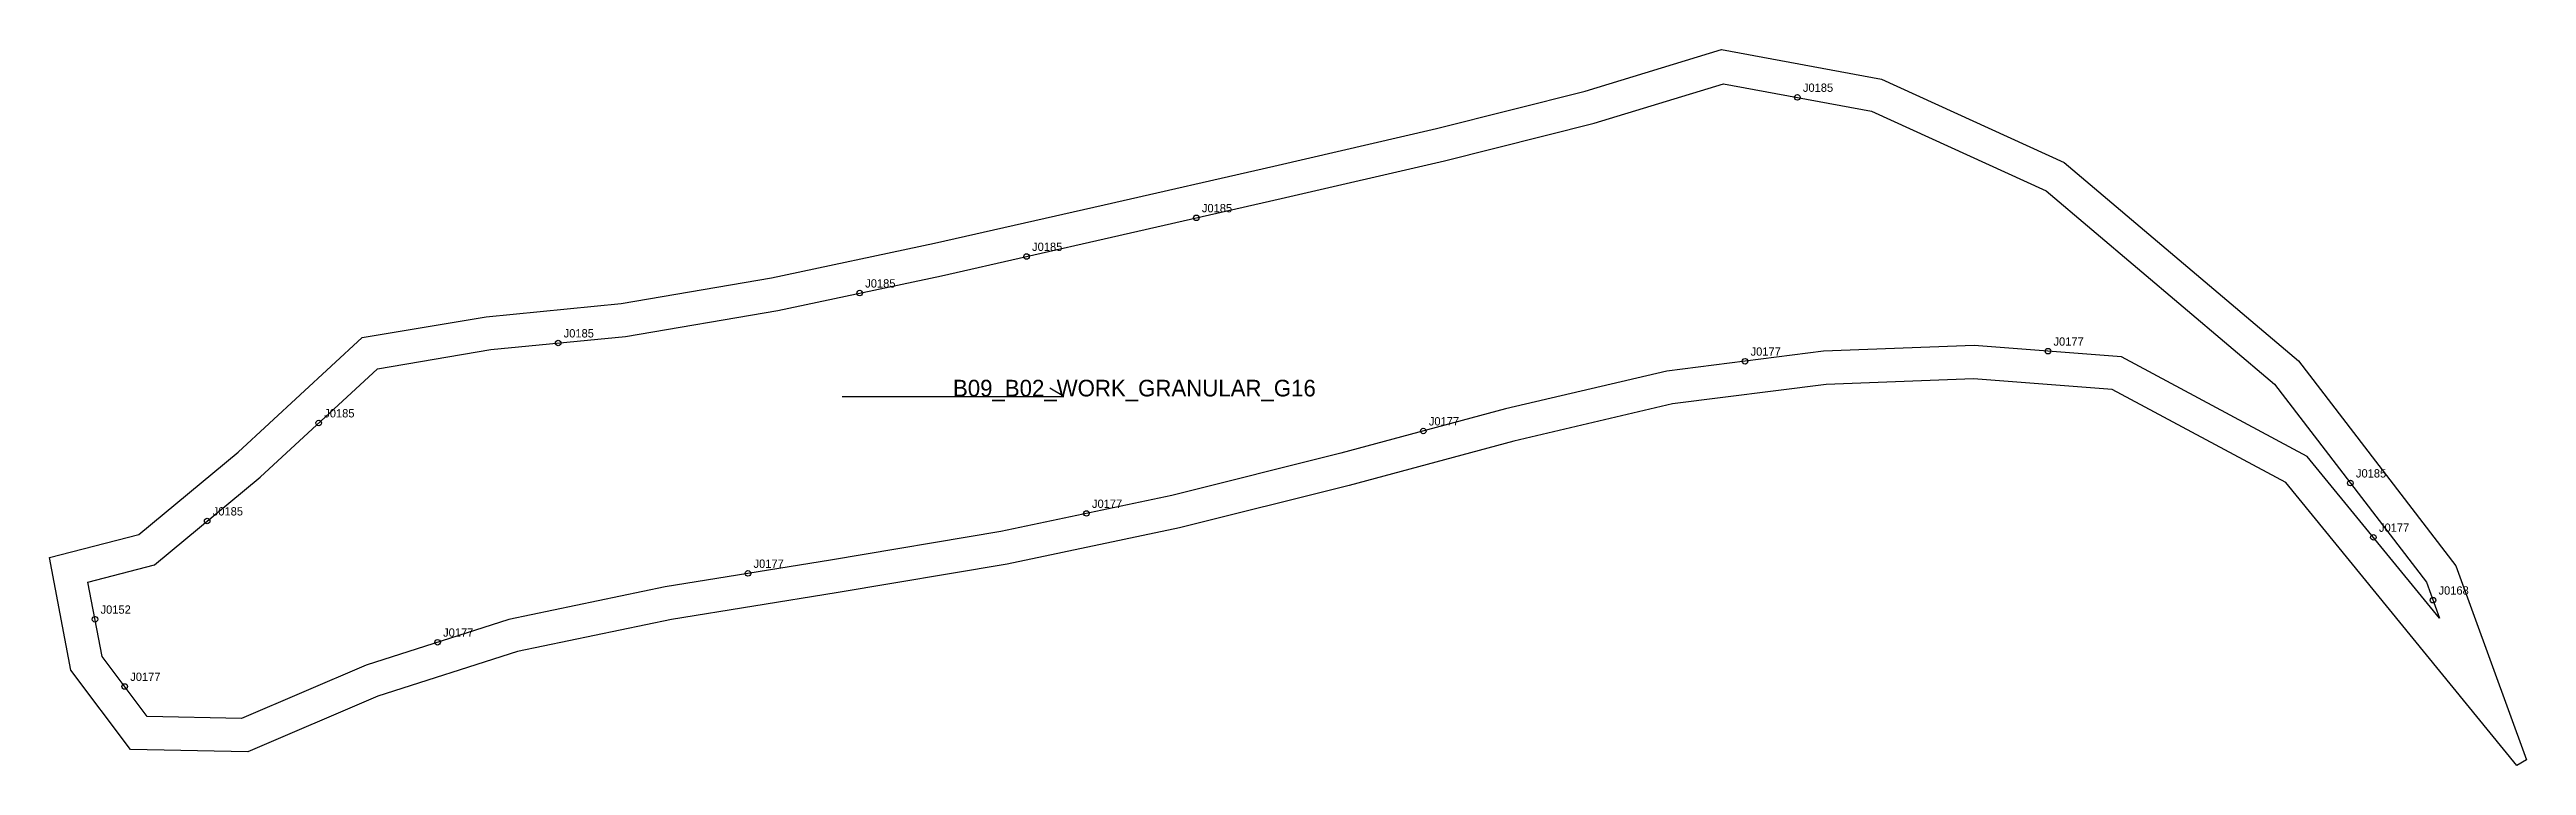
# Model space of a CAD drawing. Header units: millimetres. Extents: x -14 to 881, y -66 to 192.
import ezdxf

# ---------------------------------------------------------------- set-up
doc = ezdxf.new("R2010")
doc.units = ezdxf.units.MM
for name, color, linetype in [('CUT', 1, 'Continuous'), ('GRAIN', 3, 'Continuous'), ('LABEL', 7, 'Continuous'), ('NOTCH', 2, 'Continuous'), ('SEW', 5, 'Continuous')]:
    doc.layers.add(name, color=color, linetype=linetype)

msp = doc.modelspace()

# ---------------------------------------------------------------- linework, layer by layer
at = {"layer": 'CUT'}
msp.add_lwpolyline([(-13.88, 8.8), (18.41, 17.16), (54.27, 46.86), (99.08, 88.24), (143.94, 95.79), (192.65, 100.57), (247.01, 109.83), (305.9, 122.29), (367.18, 136.18), (428.5, 150.16), (487.32, 163.76), (540.99, 177.2), (590.23, 192.2), (648.05, 181.56), (714.06, 151.45), (798.79, 79.79), (855.63, 5.85), (881.14, -64.24), (877.71, -66.19), (794.16, 35.88), (731.42, 69.52), (681.38, 73.33), (628.05, 71.31), (572.61, 64.3), (515.2, 50.9), (455.78, 34.89), (394.38, 19.52), (332.1, 6.5), (270.32, -3.92), (210.81, -13.49), (155.18, -25.13), (104.72, -41.21), (57.81, -61.28), (15.39, -60.41), (-6.17, -31.86), (-13.88, 8.8)], close=True, dxfattribs=at)
at = {"layer": 'GRAIN'}
for p, q in [((272.57, 67), (352.57, 67)), ((352.57, 67), (347.57, 70))]:
    msp.add_line(p, q, dxfattribs=at)
at = {"layer": 'NOTCH'}
for centre in [(617.68, 174.95), (400.51, 131.47), (339.16, 117.52), (278.86, 104.3), (169.89, 86.28), (598.78, 79.7), (708.23, 83.32), (83.38, 57.42), (482.52, 54.52), (817.52, 35.73), (43.09, 22.02), (360.79, 24.76), (825.84, 16.13), (238.5, 3.12), (847.36, -6.54), (2.55, -13.44), (126.33, -21.73), (13.28, -37.7)]:
    msp.add_circle(centre, 1, dxfattribs=at)
at = {"layer": 'SEW'}
msp.add_lwpolyline([(0, 0), (24.01, 6.21), (62.18, 37.83), (104.59, 77), (145.53, 83.89), (194.24, 88.67), (249.26, 98.04), (308.47, 110.56), (369.84, 124.48), (431.19, 138.46), (490.13, 152.09), (544.2, 165.64), (590.94, 179.87), (644.42, 170.02), (707.57, 141.21), (790.06, 71.46), (844.98, 0), (849.74, -13.08), (801.94, 45.33), (734.85, 81.3), (681.61, 85.34), (627.07, 83.28), (570.49, 76.13), (512.28, 62.53), (452.76, 46.51), (391.7, 31.22), (329.87, 18.3), (268.37, 7.92), (208.62, -1.69), (152.12, -13.51), (100.53, -29.95), (55.47, -49.23), (21.45, -48.53), (5.1, -26.87)], close=True, dxfattribs=at)

# ---------------------------------------------------------------- texts
at = {"layer": 'LABEL'}
for s, height, p in [('J0185', 3, (619.68, 176.95)), ('J0185', 3, (402.51, 133.47)), ('J0185', 3, (341.16, 119.52)), ('J0185', 3, (280.86, 106.3)), ('J0185', 3, (171.89, 88.28)), ('J0177', 3, (600.78, 81.7)), ('J0177', 3, (710.23, 85.32)), ('B09_B02_WORK_GRANULAR_G16', 6, (312.57, 67)), ('J0185', 3, (85.38, 59.42)), ('J0177', 3, (484.52, 56.52)), ('J0185', 3, (819.52, 37.73)), ('J0185', 3, (45.09, 24.02)), ('J0177', 3, (362.79, 26.76)), ('J0177', 3, (827.84, 18.13)), ('J0177', 3, (240.5, 5.12)), ('J0152', 3, (4.55, -11.44)), ('J0168', 3, (849.36, -4.54)), ('J0177', 3, (128.33, -19.73)), ('J0177', 3, (15.28, -35.7))]:
    msp.add_text(s, height=height, dxfattribs=at).set_placement(p)

doc.saveas('drawing.dxf')
